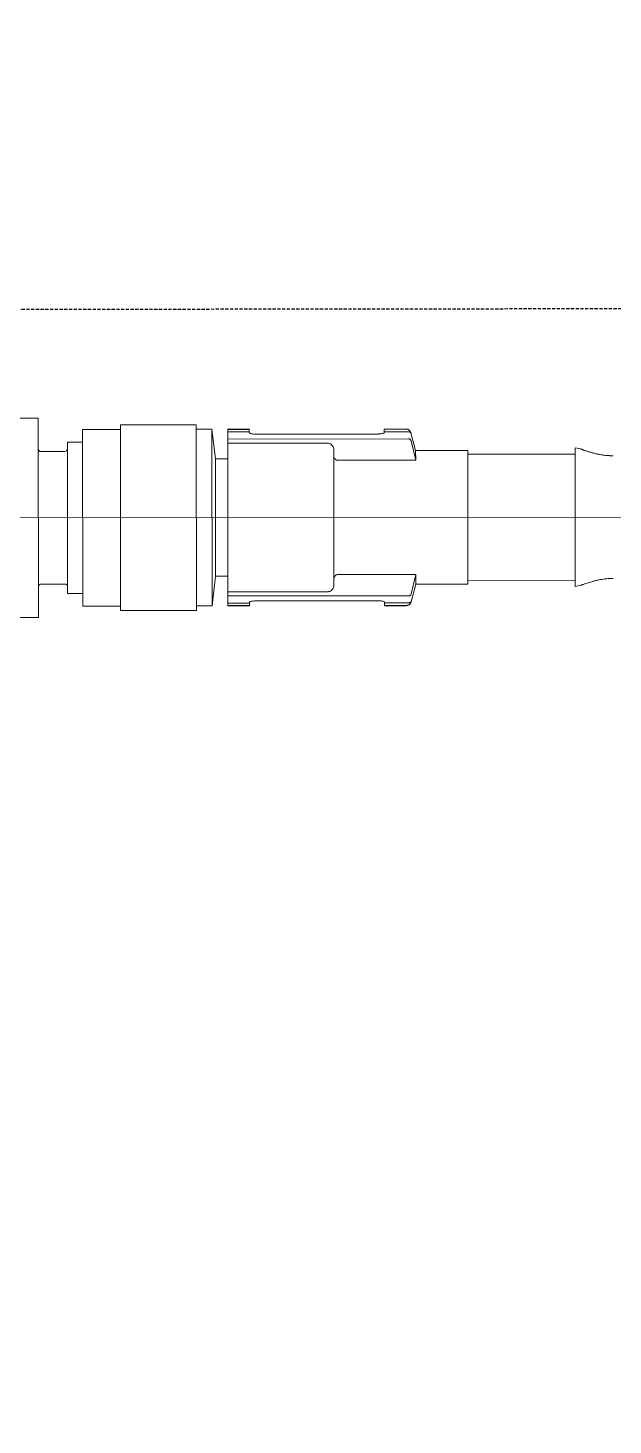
# Model space of a CAD drawing. Header units: feet. Extents: x -99009 to 3252343, y -11094690 to 9035152.
# Drawn here: x 2518081.5 to 2518127.8, y -1981285.5 to -1981174.8 of the extents above; entities that cross this region are included whole.
import ezdxf

# ---------------------------------------------------------------- set-up
doc = ezdxf.new("R2010")
doc.units = ezdxf.units.FT
doc.linetypes.add('CENTER', pattern=[2, 1.25, -0.25, 0.25, -0.25])
doc.linetypes.add('HIDDEN', pattern=[0.375, 0.25, -0.125])
for name, color, linetype in [('1', 1, 'Continuous'), ('K-CENTER', 2, 'CENTER'), ('K-LINE', 7, 'Continuous')]:
    doc.layers.add(name, color=color, linetype=linetype)

# ---------------------------------------------------------------- blocks, each defined once
blk = doc.blocks.new('lub st')
at = {"layer": 'K-LINE', "color": 2, "linetype": 'Continuous', "lineweight": 15}
for p, q in [((26459.89, 57130.72), (26459.89, 57273.4)), ((26454.48, 57242.32), (26454.39, 57241.87)), ((26465.39, 57241.87), (26454.39, 57241.87)), ((26454.89, 57241.87), (26454.89, 57233.37)), ((26464.89, 57233.37), (26464.89, 57241.87)), ((26465.39, 57241.87), (26465.29, 57242.32)), ((26456.14, 57233.37), (26454.59, 57233.37)), ((26454.59, 57233.37), (26454.59, 57229.25)), ((26465.19, 57233.37), (26456.14, 57233.37)), ((26465.19, 57229.25), (26465.19, 57233.37)), ((26452.89, 57228.49), (26452.89, 57226.77)), ((26452.9, 57228.49), (26452.9, 57226.77)), ((26453.1, 57228.69), (26453.1, 57226.77)), ((26454.59, 57229.25), (26453.18, 57228.87)), ((26453.2, 57228.87), (26453.25, 57228.89)), ((26453.67, 57214.37), (26453.67, 57228.69)), ((26453.83, 57228.89), (26455.35, 57229.25)), ((26454.59, 57229.25), (26455.35, 57229.25)), ((26455.35, 57223.07), (26455.35, 57229.25)), ((26464.42, 57229.25), (26465.94, 57228.89)), ((26464.42, 57229.25), (26464.42, 57223.07)), ((26464.42, 57229.25), (26465.19, 57229.25)), ((26466.59, 57228.87), (26465.19, 57229.25)), ((26466.1, 57228.69), (26466.1, 57214.37)), ((26466.52, 57228.89), (26466.57, 57228.87)), ((26466.67, 57226.77), (26466.67, 57228.69)), ((26466.87, 57226.77), (26466.87, 57228.49)), ((26466.89, 57226.77), (26466.89, 57228.49)), ((26452.89, 57226.77), (26452.9, 57226.77)), ((26453.1, 57226.77), (26452.9, 57226.77)), ((26453.18, 57226.77), (26453.1, 57226.77)), ((26453.28, 57226.27), (26453.28, 57216.57)), ((26466.49, 57216.57), (26466.49, 57226.27)), ((26466.67, 57226.77), (26466.6, 57226.77)), ((26466.87, 57226.77), (26466.67, 57226.77)), ((26466.89, 57226.77), (26466.87, 57226.77)), ((26454, 57222.27), (26454, 57214.37)), ((26465.22, 57222.77), (26454.55, 57222.77)), ((26465.78, 57214.37), (26465.78, 57222.27)), ((26452.89, 57216.07), (26452.9, 57216.07)), ((26452.89, 57216.07), (26452.89, 57214.37)), ((26452.9, 57216.07), (26453.1, 57216.07)), ((26452.9, 57214.37), (26452.9, 57216.07)), ((26453.1, 57216.07), (26453.18, 57216.07)), ((26453.1, 57216.07), (26453.1, 57214.37)), ((26466.6, 57216.07), (26466.67, 57216.07)), ((26466.67, 57216.07), (26466.87, 57216.07)), ((26466.67, 57214.37), (26466.67, 57216.07)), ((26466.87, 57216.07), (26466.89, 57216.07)), ((26466.87, 57216.07), (26466.87, 57214.37)), ((26466.89, 57214.37), (26466.89, 57216.07)), ((26452.9, 57214.37), (26452.89, 57214.37)), ((26452.9, 57214.37), (26453.1, 57214.37)), ((26453.67, 57214.37), (26453.1, 57214.37)), ((26453.67, 57214.37), (26454, 57214.37)), ((26465.78, 57214.37), (26454, 57214.37)), ((26455.24, 57214.37), (26455.24, 57213.4)), ((26464.54, 57213.4), (26464.54, 57214.37)), ((26465.78, 57214.37), (26466.1, 57214.37)), ((26466.67, 57214.37), (26466.1, 57214.37)), ((26466.67, 57214.37), (26466.87, 57214.37)), ((26466.89, 57214.37), (26466.87, 57214.37)), ((26455.24, 57213.4), (26452.89, 57213.11)), ((26466.89, 57213.11), (26452.89, 57213.11)), ((26452.89, 57213.11), (26452.89, 57211.87)), ((26463.17, 57213.4), (26455.24, 57213.4)), ((26464.54, 57213.4), (26463.17, 57213.4)), ((26466.89, 57213.11), (26464.54, 57213.4)), ((26466.89, 57211.87), (26466.89, 57213.11)), ((26467.24, 57211.87), (26452.54, 57211.87)), ((26452.54, 57211.87), (26452.54, 57205.87)), ((26467.24, 57205.87), (26467.24, 57211.87)), ((26467.24, 57205.87), (26452.54, 57205.87)), ((26452.89, 57205.87), (26452.89, 57202.87)), ((26466.89, 57202.87), (26466.89, 57205.87)), ((26466.89, 57202.87), (26452.89, 57202.87)), ((26453.89, 57202.87), (26453.89, 57201.67)), ((26465.89, 57201.67), (26465.89, 57202.87)), ((26465.89, 57201.67), (26453.89, 57201.67)), ((26454.64, 57201.47), (26454.64, 57199.57)), ((26465.14, 57199.57), (26465.14, 57201.47)), ((26451.99, 57199.37), (26467.79, 57199.37)), ((26451.99, 57199.37), (26451.99, 57197.22)), ((26467.79, 57197.22), (26467.79, 57199.37))]:
    blk.add_line(p, q, dxfattribs=at)
for centre, radius, start, end in [((26453.29, 57228.49), 0.4, 104.9999, 180.0004), ((26466.49, 57228.49), 0.4, 359.9996, 75.0001), ((26454.44, 57201.47), 0.2, 0.0002, 90.001), ((26465.34, 57201.47), 0.2, 89.999, 179.9998), ((26454.44, 57199.57), 0.2, 270.0026, 359.9983), ((26465.34, 57199.57), 0.2, 180.0017, 269.9974)]:
    blk.add_arc(centre, radius, start, end, dxfattribs=at)
for points, knots in [([(26454.93, 57243.87), (26454.92, 57243.83), (26454.91, 57243.75), (26454.89, 57243.63), (26454.86, 57243.51), (26454.83, 57243.39), (26454.8, 57243.28), (26454.77, 57243.16), (26454.73, 57243.05), (26454.7, 57242.94), (26454.67, 57242.83), (26454.63, 57242.73), (26454.6, 57242.64), (26454.57, 57242.56), (26454.55, 57242.49), (26454.52, 57242.43), (26454.51, 57242.38), (26454.49, 57242.35), (26454.49, 57242.33), (26454.48, 57242.32), (26454.48, 57242.32)], [0, 0, 0, 0, 0.073792, 0.148666, 0.225201, 0.30182, 0.375916, 0.449133, 0.521943, 0.592826, 0.660805, 0.725613, 0.78753, 0.844331, 0.877626, 0.934838, 0.957802, 0.9756, 0.99715, 1, 1, 1, 1]), ([(26455.03, 57244.88), (26455.03, 57244.88), (26455.03, 57244.88), (26455.03, 57244.86), (26455.03, 57244.84), (26455.02, 57244.8), (26455.02, 57244.75), (26455.02, 57244.69), (26455.02, 57244.63), (26455.01, 57244.54), (26455.01, 57244.45), (26455, 57244.35), (26454.99, 57244.24), (26454.97, 57244.12), (26454.95, 57243.98), (26454.94, 57243.91), (26454.93, 57243.87)], [0, 0, 0, 0, 0.000048, 0.007428, 0.043524, 0.072348, 0.106757, 0.194752, 0.247933, 0.307823, 0.444075, 0.519681, 0.603295, 0.783047, 0.878178, 1, 1, 1, 1]), ([(26465.29, 57242.33), (26465.29, 57242.32), (26465.29, 57242.31), (26465.28, 57242.34), (26465.27, 57242.37), (26465.25, 57242.43), (26465.22, 57242.51), (26465.18, 57242.61), (26465.14, 57242.74), (26465.08, 57242.9), (26465.03, 57243.08), (26464.97, 57243.3), (26464.91, 57243.51), (26464.87, 57243.7), (26464.84, 57243.88), (26464.8, 57244.08), (26464.78, 57244.29), (26464.76, 57244.47), (26464.75, 57244.62), (26464.75, 57244.74), (26464.75, 57244.82), (26464.75, 57244.86), (26464.75, 57244.88), (26464.75, 57244.88)], [0, 0, 0, 0, 0.005432, 0.010334, 0.025322, 0.048398, 0.079601, 0.121676, 0.171138, 0.235843, 0.307388, 0.394412, 0.486787, 0.55206, 0.617833, 0.700015, 0.779756, 0.848813, 0.90997, 0.951911, 0.982661, 0.997687, 1, 1, 1, 1]), ([(26453.2, 57228.87), (26453.16, 57228.86), (26453.07, 57228.83), (26452.98, 57228.73), (26452.91, 57228.61), (26452.91, 57228.53), (26452.9, 57228.49)], [0, 0, 0, 0, 0.258224, 0.516466, 0.774227, 1, 1, 1, 1]), ([(26453.1, 57228.69), (26453.11, 57228.72), (26453.11, 57228.76), (26453.15, 57228.82), (26453.19, 57228.87), (26453.23, 57228.88), (26453.25, 57228.89)], [0, 0, 0, 0, 0.256855, 0.513697, 0.770849, 1, 1, 1, 1]), ([(26453.83, 57228.89), (26453.8, 57228.88), (26453.76, 57228.86), (26453.7, 57228.81), (26453.67, 57228.75), (26453.67, 57228.71), (26453.67, 57228.69)], [0, 0, 0, 0, 0.279579, 0.559895, 0.820451, 1, 1, 1, 1]), ([(26466.1, 57228.69), (26466.1, 57228.71), (26466.1, 57228.76), (26466.07, 57228.81), (26466.02, 57228.86), (26465.97, 57228.88), (26465.95, 57228.89), (26465.94, 57228.89)], [0, 0, 0, 0, 0.232096, 0.463886, 0.703735, 0.963117, 1, 1, 1, 1]), ([(26466.52, 57228.89), (26466.54, 57228.88), (26466.58, 57228.86), (26466.63, 57228.81), (26466.66, 57228.76), (26466.67, 57228.71), (26466.67, 57228.69)], [0, 0, 0, 0, 0.258245, 0.516521, 0.774305, 1, 1, 1, 1]), ([(26466.87, 57228.49), (26466.86, 57228.53), (26466.85, 57228.62), (26466.79, 57228.74), (26466.69, 57228.83), (26466.61, 57228.86), (26466.57, 57228.87)], [0, 0, 0, 0, 0.256888, 0.513776, 0.770939, 1, 1, 1, 1]), ([(26453.18, 57226.77), (26453.19, 57226.76), (26453.22, 57226.73), (26453.24, 57226.64), (26453.26, 57226.52), (26453.27, 57226.39), (26453.28, 57226.3), (26453.28, 57226.27)], [0, 0, 0, 0, 0.079689, 0.250227, 0.503005, 0.807342, 1, 1, 1, 1]), ([(26466.49, 57226.27), (26466.5, 57226.32), (26466.5, 57226.43), (26466.51, 57226.57), (26466.54, 57226.67), (26466.56, 57226.75), (26466.59, 57226.77), (26466.6, 57226.77)], [0, 0, 0, 0, 0.311548, 0.589816, 0.81023, 0.951477, 1, 1, 1, 1]), ([(26455.35, 57223.07), (26455.35, 57223.04), (26455.35, 57222.98), (26455.3, 57222.9), (26455.23, 57222.83), (26455.13, 57222.78), (26455.05, 57222.77), (26455.01, 57222.77)], [0, 0, 0, 0, 0.178109, 0.355795, 0.543913, 0.758121, 1, 1, 1, 1]), ([(26464.76, 57222.77), (26464.71, 57222.78), (26464.62, 57222.79), (26464.51, 57222.86), (26464.44, 57222.95), (26464.42, 57223.02), (26464.42, 57223.06), (26464.42, 57223.07)], [0, 0, 0, 0, 0.302159, 0.56182, 0.758002, 0.955008, 1, 1, 1, 1]), ([(26454, 57222.27), (26454, 57222.32), (26454.01, 57222.43), (26454.09, 57222.57), (26454.22, 57222.68), (26454.37, 57222.76), (26454.49, 57222.77), (26454.55, 57222.77)], [0, 0, 0, 0, 0.188492, 0.37674, 0.571833, 0.78439, 1, 1, 1, 1]), ([(26465.22, 57222.77), (26465.29, 57222.76), (26465.42, 57222.75), (26465.6, 57222.65), (26465.73, 57222.5), (26465.77, 57222.36), (26465.77, 57222.29), (26465.78, 57222.27)], [0, 0, 0, 0, 0.248279, 0.497191, 0.727252, 0.932641, 1, 1, 1, 1]), ([(26453.28, 57216.57), (26453.28, 57216.52), (26453.27, 57216.41), (26453.26, 57216.27), (26453.23, 57216.17), (26453.21, 57216.09), (26453.18, 57216.08), (26453.18, 57216.07)], [0, 0, 0, 0, 0.311535, 0.589819, 0.810221, 0.951469, 1, 1, 1, 1]), ([(26466.6, 57216.07), (26466.59, 57216.08), (26466.55, 57216.11), (26466.53, 57216.2), (26466.51, 57216.32), (26466.5, 57216.45), (26466.5, 57216.54), (26466.49, 57216.57)], [0, 0, 0, 0, 0.079699, 0.250238, 0.503017, 0.807355, 1, 1, 1, 1])]:
    blk.add_open_spline(points, degree=3, knots=knots, dxfattribs=at)
blk = doc.blocks.new('G$C8031A418')
at = {"layer": 'K-CENTER', "color": 1, "linetype": 'HIDDEN'}
blk.add_line((2800, -1864.17), (2800, -2560.15), dxfattribs=at)
at = {"layer": 'K-LINE', "color": 1, "linetype": 'HIDDEN'}
blk.add_circle((2800, -2250), 281, dxfattribs=at)

msp = doc.modelspace()

# ---------------------------------------------------------------- linework, layer by layer
at = {"layer": '1'}
msp.add_arc((2520410.24778, -1978395.99612), 100000, 84.1346387202, 194.3871675539, dxfattribs=at)

# ---------------------------------------------------------------- block references
at = {"layer": 'K-LINE', "color": 1, "linetype": 'HIDDEN', "lineweight": 15, "rotation": 270.0650517140735}
msp.add_blockref('lub st', (2460852.96034, -1954818.71445), dxfattribs=at)
at = {"layer": 'K-LINE', "color": 3, "linetype": 'Continuous', "lineweight": 25, "rotation": 270.0650517140735}
msp.add_blockref('G$C8031A418', (2520410.24608, -1978394.49612), dxfattribs=at)

doc.saveas('drawing.dxf')
